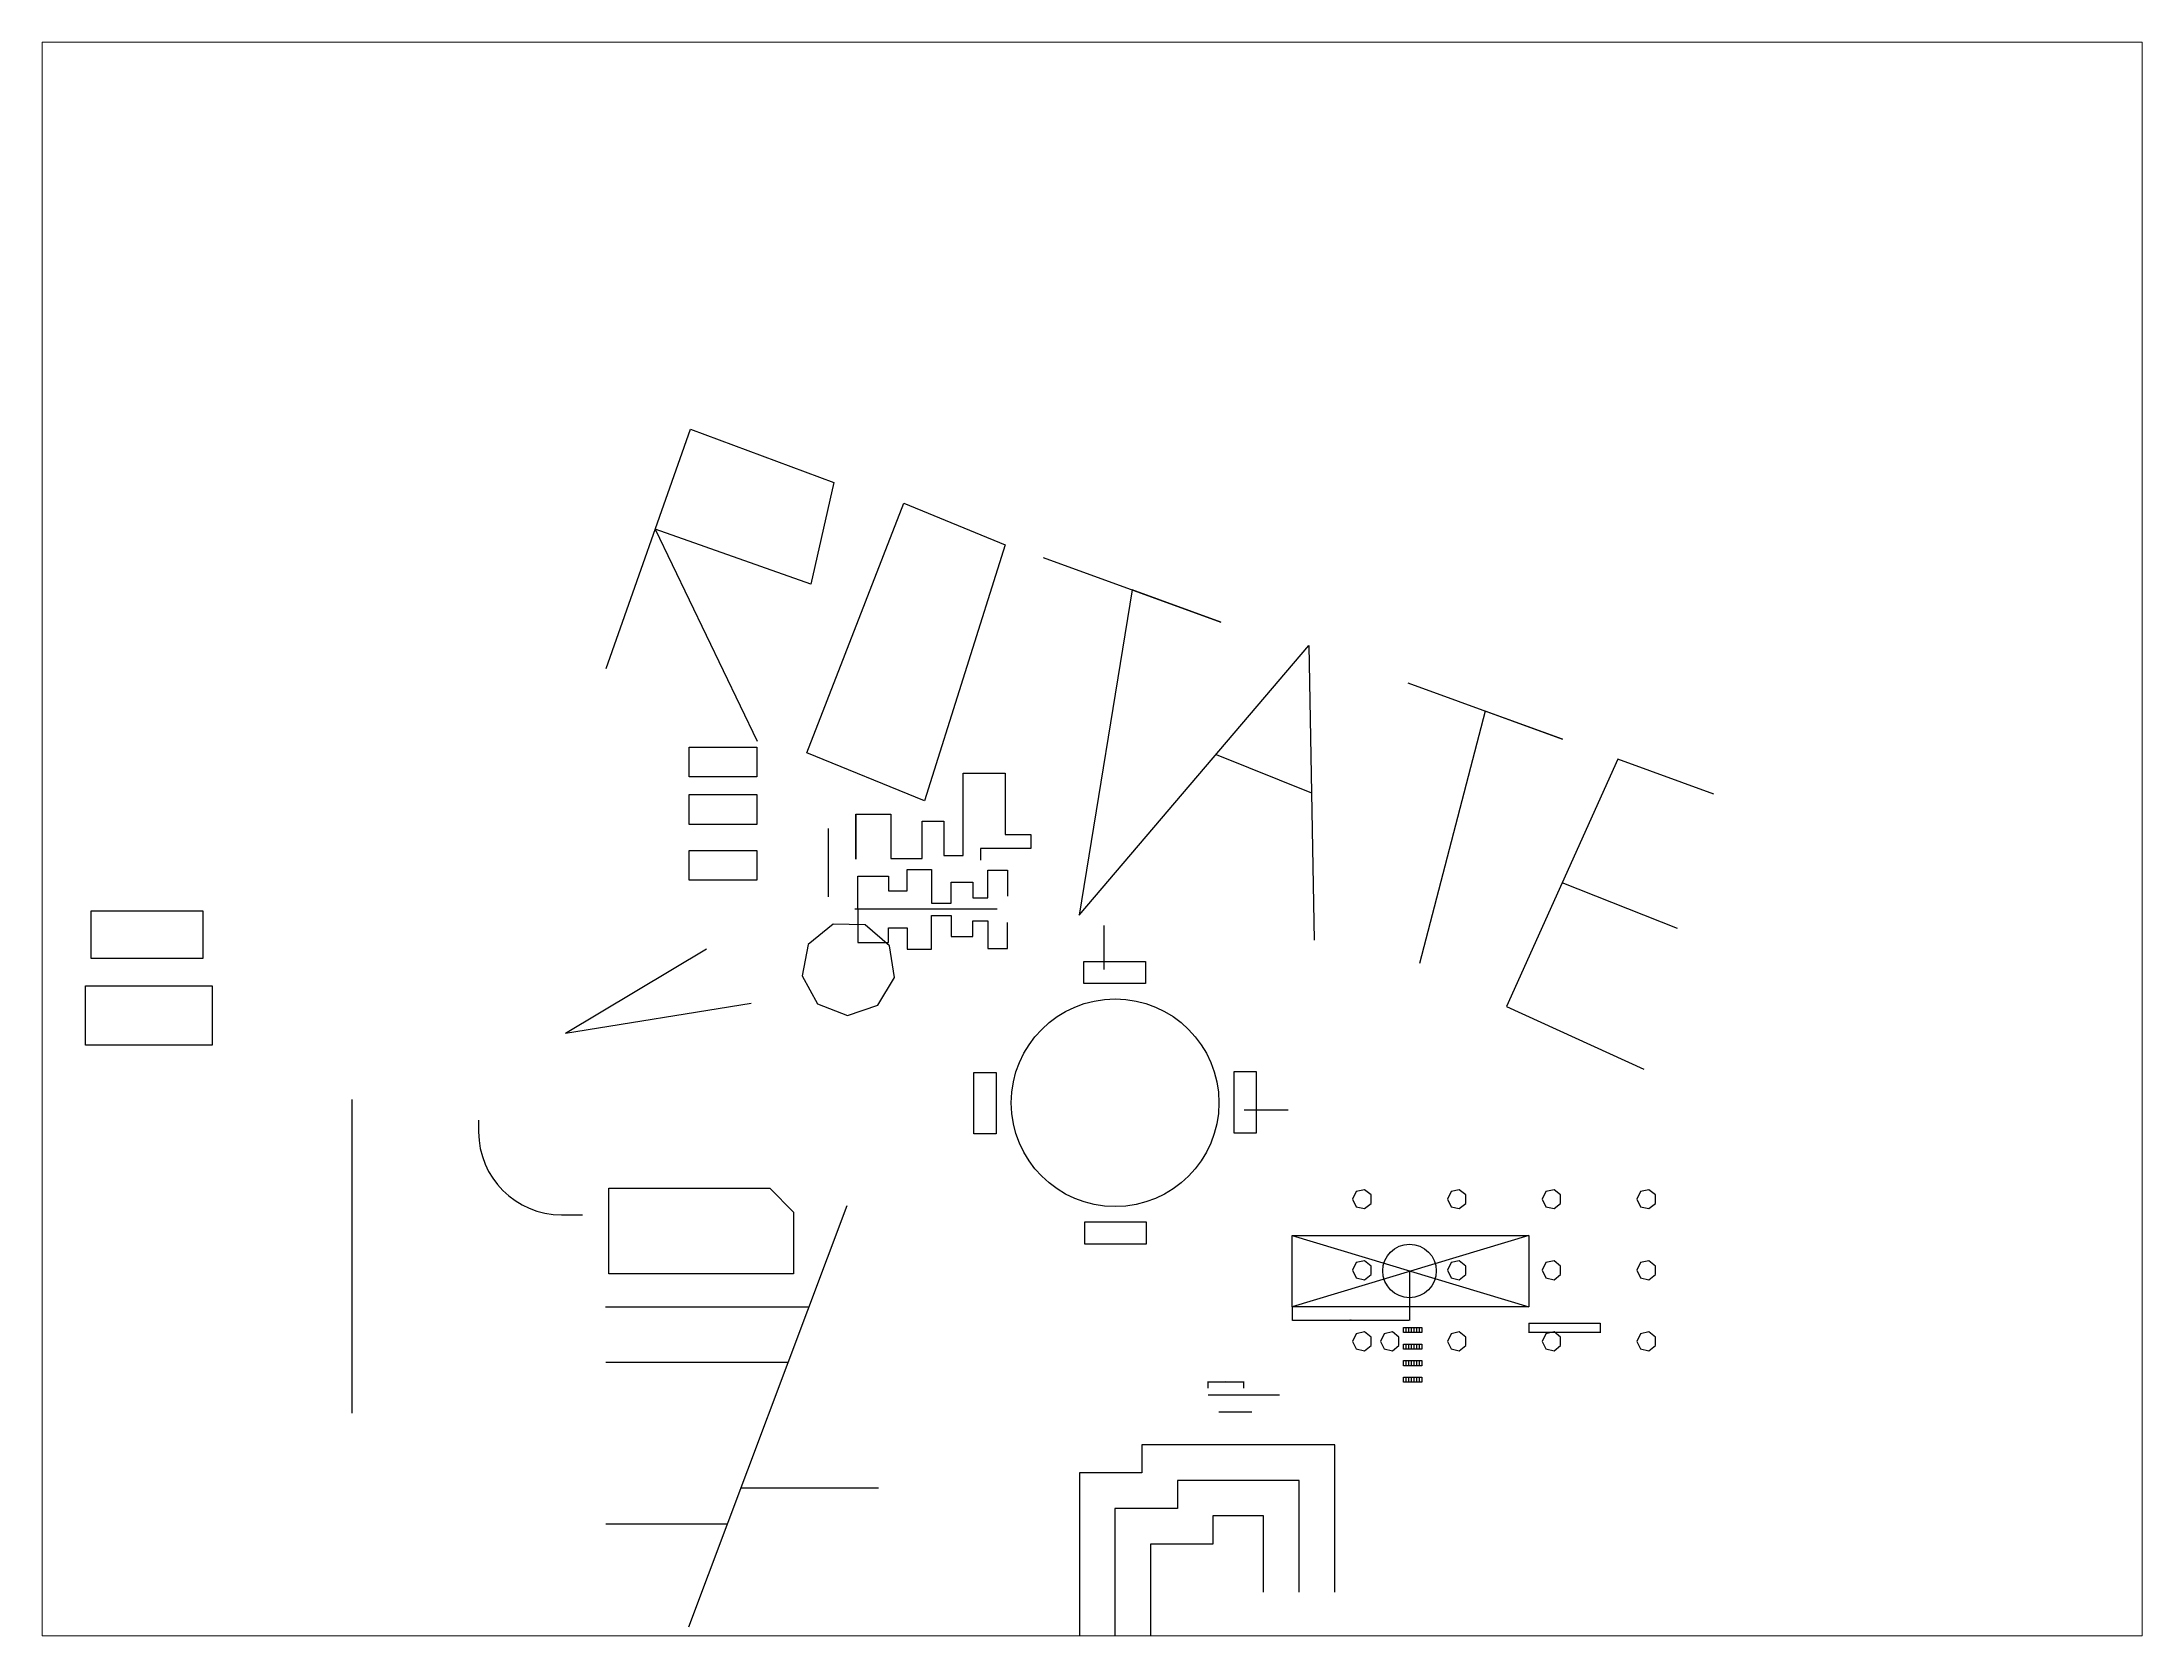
# Paper-space layout 'Layout1' of a CAD drawing. Header units: millimetres. Extents: x 26 to 231, y 20 to 176.
# The model-space entities are those that its viewports show. They can reach past a viewport. Long polylines and large blocks are cut down to what shows.
import ezdxf

# ---------------------------------------------------------------- set-up
doc = ezdxf.new("R2010")
doc.units = ezdxf.units.MM
doc.linetypes.add('ACAD_ISO07W100', pattern=[3, 0, -3])
doc.linetypes.add('DASHED2', pattern=[9.525, 6.35, -3.175])
doc.dimstyles.new('ISO-25', dxfattribs={"dimtxt": 2.5, "dimasz": 2.5, "dimexe": 1.25, "dimexo": 0.625, "dimtad": 1, "dimtxsty": 'Standard', "dimcen": 2.5, "dimadec": 0, "dimazin": 0, "dimtfac": 1, "dimtmove": 0, "dimatfit": 3, "dimfxl": 1, "dimarcsym": 0})

# ---------------------------------------------------------------- blocks, each defined once
blk = doc.blocks.new('*D3')
at = {"color": 0, "lineweight": -2}
for p, q in [((3991.6, -1688.1), (3991.6, -1727.8)), ((4289.1, -1726.5), (3994.1, -1726.5)), ((4291.6, -1688.1), (4291.6, -1727.8))]:
    blk.add_line(p, q, dxfattribs=at)
at = {"color": 0}
for points in [[(3994.1, -1726.1), (3994.1, -1726.9), (3991.6, -1726.5)], [(4289.1, -1726.1), (4289.1, -1726.9), (4291.6, -1726.5)]]:
    blk.add_solid(points, dxfattribs=at)
at = {"layer": 'Defpoints', "color": 0}
for p in [(3991.6, -1687.4), (3991.6, -1726.5), (4291.6, -1687.4)]:
    blk.add_point(p, dxfattribs=at)
at = {"color": 0, "insert": (4141.6, -1724.6), "char_height": 2.5, "attachment_point": 5}
blk.add_mtext('300', dxfattribs=at)
blk = doc.blocks.new('*D4')
at = {"color": 0, "lineweight": -2}
for p, q in [((3487.4, -1467.7), (3487.4, -1676.5)), ((2991.6, -1618.6), (2991.6, -1676.5)), ((2994.1, -1675.3), (3484.9, -1675.3))]:
    blk.add_line(p, q, dxfattribs=at)
at = {"color": 0}
for points in [[(2994.1, -1674.9), (2994.1, -1675.7), (2991.6, -1675.3)], [(3484.9, -1674.9), (3484.9, -1675.7), (3487.4, -1675.3)]]:
    blk.add_solid(points, dxfattribs=at)
at = {"layer": 'Defpoints', "color": 0}
for p in [(3487.4, -1467.1), (2991.6, -1617.9), (3487.4, -1675.3)]:
    blk.add_point(p, dxfattribs=at)
at = {"color": 0, "insert": (3239.5, -1673.2), "char_height": 2.5, "attachment_point": 5}
blk.add_mtext('495,85', dxfattribs=at)
blk = doc.blocks.new('*D5')
at = {"color": 0, "lineweight": -2}
for p, q in [((2638.2, -1961.6), (2638.2, -1933.6)), ((2640.7, -1934.9), (2785.7, -1934.9)), ((2788.2, -1961.6), (2788.2, -1933.6))]:
    blk.add_line(p, q, dxfattribs=at)
at = {"color": 0}
for points in [[(2640.7, -1934.5), (2640.7, -1935.3), (2638.2, -1934.9)], [(2785.7, -1934.5), (2785.7, -1935.3), (2788.2, -1934.9)]]:
    blk.add_solid(points, dxfattribs=at)
at = {"layer": 'Defpoints', "color": 0}
for p in [(2788.2, -1934.9), (2638.2, -1962.2), (2788.2, -1962.2)]:
    blk.add_point(p, dxfattribs=at)
at = {"color": 0, "insert": (2713.2, -1933), "char_height": 2.5, "attachment_point": 5}
blk.add_mtext('150', dxfattribs=at)

msp = doc.modelspace()

# ---------------------------------------------------------------- linework, layer by layer
for p, q in [((1604.482, 285.318), (1604.482, 633.33)), ((1604.482, 633.33), (1780.572, 633.33)), ((1780.572, 633.33), (1780.572, 374.443)), ((1150.467, 270.464), (1150.467, 459.324)), ((1150.467, 459.324), (1298.977, 459.324)), ((1150.467, 457.202), (1150.467, 270.464)), ((1298.977, 459.324), (1298.977, 272.586)), ((1035.903, 111.312), (1035.903, 399.907)), ((1430.514, 272.586), (1430.514, 429.615)), ((1430.514, 429.615), (1521.741, 429.615)), ((1521.741, 429.615), (1521.741, 285.318)), ((1780.572, 374.443), (1888.772, 374.443)), ((1888.772, 374.443), (1888.772, 315.026)), ((1298.977, 272.586), (1430.514, 272.586)), ((1521.741, 285.318), (1604.482, 285.318)), ((1888.772, 315.026), (1676.616, 315.026)), ((1676.616, 315.026), (1676.616, 266.22)), ((4618.432, -23.084), (4131.654, 169.92)), ((520.362, -109.378), (-74.425, -465.655)), ((709.182, -338.556), (-74.425, -465.655)), ((-975.478, -744.524), (-975.478, -2067.122)), ((-440.888, -830.441), (-440.888, -880.372)), ((-90.888, -1230.372), (-3.188, -1230.372)), ((1112.91, -1192.279), (444.35, -2969.52)), ((952.248, -1619.368), (94.839, -1619.368)), ((3991.58, -1687.429), (4291.58, -1687.429)), ((864.143, -1853.578), (95.839, -1853.578)), ((799.36, -2025.791), (799.36, -2025.791)), ((2638.16, -1990.143), (2938.16, -1990.143)), ((2682.585, -2061.085), (2822.585, -2061.085)), ((1246.865, -2383.995), (664.612, -2383.995)), ((607.603, -2535.542), (95.839, -2535.542))]:
    msp.add_line(p, q)
at = {"linetype": 'DASHED2'}
msp.add_line((1146.224, 60.384), (1746.627, 60.384), dxfattribs=at)
at = {"color": 1, "linetype": 'ACAD_ISO07W100'}
for p, q in [((2196.901, -9.814), (2196.901, -1566.765)), ((2975.377, -788.289), (1418.425, -788.289))]:
    msp.add_line(p, q, dxfattribs=at)
for points in [[(96.842, 1073.84), (453.847, 2083.717), (1058.243, 1858.458), (960.282, 1429.743), (304.6, 1661.536), (735.137, 767.643)], [(1941.103, 1542.401), (2691.723, 1269.197), (2316.413, 1405.799), (2092.659, 33.754), (3062.588, 1171.152), (3085.332, -71.928)], [(3480.494, 1013.77), (4133.208, 776.201), (3806.851, 894.985), (3529.948, -170.432)], [(2671.102, 712.071), (3073.96, 549.612), (3073.96, 549.612)], [(4771.935, 543.724), (4366.32, 691.355), (3896.988, -351.516), (4476.795, -615.317)], [(1158.954, 60.384), (1158.954, 198.315), (1288.369, 198.315), (1288.369, 136.777), (1366.867, 136.777), (1366.867, 225.901), (1470.824, 225.901), (1470.824, 83.726), (1553.565, 83.726), (1553.565, 172.851), (1644.792, 172.851), (1644.792, 107.068), (1708.439, 107.068), (1708.439, 223.779), (1791.18, 223.779), (1791.18, 113.434)], [(1158.954, 56.14), (1158.954, -81.792), (1288.369, -81.792), (1288.369, -20.253), (1366.867, -20.253), (1366.867, -109.378), (1470.824, -109.378), (1470.824, 32.797), (1553.565, 32.797), (1553.565, -56.327), (1644.792, -56.327), (1644.792, 9.455), (1708.439, 9.455), (1708.439, -107.256), (1791.18, -107.256), (1791.18, 3.089)], [(2991.58, -1317.925), (3991.58, -1617.925)], [(3991.58, -1317.925), (2991.58, -1617.925)], [(3171.921, -2821.538), (3171.921, -2200.562), (2357.868, -2200.562), (2357.868, -2319.367), (2094.468, -2319.367), (2094.468, -3008.231)], [(3021.921, -2821.538), (3021.921, -2350.562), (2507.868, -2350.562), (2507.868, -2469.367), (2244.468, -2469.367), (2244.468, -3008.231), (2244.468, -3008.231)], [(2871.921, -2821.538), (2871.921, -2500.562), (2657.868, -2500.562), (2657.868, -2619.367), (2394.468, -2619.367), (2394.468, -3008.231)]]:
    msp.add_lwpolyline(points)
for points in [[(1354.086, 1771.888), (1780.89, 1595.436), (1440.831, 516.068), (944.093, 717.973)], [(448.229, 742.083), (732.519, 742.083), (732.519, 616.883), (448.229, 616.883)], [(448.229, 542.083), (732.519, 542.083), (732.519, 416.883), (448.229, 416.883)], [(448.229, 306.538), (732.519, 306.538), (732.519, 181.339), (448.229, 181.339)], [(-2075.646, 52.304), (-1604.151, 52.304), (-1604.151, -149.64), (-2075.646, -149.64)], [(1244.144, -345.366), (1313.847, -229.314), (1292.645, -95.608), (1190.46, -6.812), (1055.105, -4.473), (949.913, -89.687), (924.106, -222.58), (989.758, -340.971), (1116.151, -389.462)], [(2372.847, -255.121), (2113.697, -255.121), (2113.697, -161.774), (2372.847, -161.774)], [(-2099.702, -265.037), (-1565.662, -265.037), (-1565.662, -515.064), (-2099.702, -515.064)], [(1742.44, -629.698), (1742.44, -888.849), (1649.094, -888.849), (1649.094, -629.698)], [(2747.424, -885.528), (2747.424, -626.377), (2840.771, -626.377), (2840.771, -885.528)], [(108.627, -1118.587), (788.038, -1118.587), (888.038, -1218.587), (888.038, -1479.203), (108.627, -1479.203)], [(3325.218, -1146.383), (3297.443, -1124.233), (3262.808, -1132.138), (3247.394, -1164.146), (3262.808, -1196.153), (3297.443, -1204.058), (3325.218, -1181.908)], [(3725.218, -1146.383), (3697.443, -1124.233), (3662.808, -1132.138), (3647.394, -1164.146), (3662.808, -1196.153), (3697.443, -1204.058), (3725.218, -1181.908)], [(4125.218, -1146.383), (4097.443, -1124.233), (4062.808, -1132.138), (4047.394, -1164.146), (4062.808, -1196.153), (4097.443, -1204.058), (4125.218, -1181.908)], [(4525.218, -1146.383), (4497.443, -1124.233), (4462.808, -1132.138), (4447.394, -1164.146), (4462.808, -1196.153), (4497.443, -1204.058), (4525.218, -1181.908)], [(2117.017, -1260.105), (2376.168, -1260.105), (2376.168, -1353.451), (2117.017, -1353.451)], [(2991.58, -1317.925), (3991.58, -1317.925), (3991.58, -1617.925), (2991.58, -1617.925)], [(3325.218, -1446.383), (3297.443, -1424.233), (3262.808, -1432.138), (3247.394, -1464.146), (3262.808, -1496.153), (3297.443, -1504.058), (3325.218, -1481.908)], [(3725.218, -1446.383), (3697.443, -1424.233), (3662.808, -1432.138), (3647.394, -1464.146), (3662.808, -1496.153), (3697.443, -1504.058), (3725.218, -1481.908)], [(4125.218, -1446.383), (4097.443, -1424.233), (4062.808, -1432.138), (4047.394, -1464.146), (4062.808, -1496.153), (4097.443, -1504.058), (4125.218, -1481.908)], [(4525.218, -1446.383), (4497.443, -1424.233), (4462.808, -1432.138), (4447.394, -1464.146), (4462.808, -1496.153), (4497.443, -1504.058), (4525.218, -1481.908)], [(3325.218, -1746.383), (3297.443, -1724.233), (3262.808, -1732.138), (3247.394, -1764.146), (3262.808, -1796.153), (3297.443, -1804.058), (3325.218, -1781.908)], [(3443.035, -1746.383), (3415.26, -1724.233), (3380.625, -1732.138), (3365.211, -1764.146), (3380.625, -1796.153), (3415.26, -1804.058), (3443.035, -1781.908)], [(3462.632, -1705.276), (3505.664, -1705.276), (3505.664, -1726.585), (3462.632, -1726.585)], [(3473.842, -1705.276), (3516.875, -1705.276), (3516.875, -1726.585), (3473.842, -1726.585)], [(3485.052, -1705.276), (3528.085, -1705.276), (3528.085, -1726.585), (3485.052, -1726.585)], [(3496.262, -1705.276), (3539.295, -1705.276), (3539.295, -1726.585), (3496.262, -1726.585)], [(3725.218, -1746.383), (3697.443, -1724.233), (3662.808, -1732.138), (3647.394, -1764.146), (3662.808, -1796.153), (3697.443, -1804.058), (3725.218, -1781.908)], [(4125.218, -1746.383), (4097.443, -1724.233), (4062.808, -1732.138), (4047.394, -1764.146), (4062.808, -1796.153), (4097.443, -1804.058), (4125.218, -1781.908)], [(4525.218, -1746.383), (4497.443, -1724.233), (4462.808, -1732.138), (4447.394, -1764.146), (4462.808, -1796.153), (4497.443, -1804.058), (4525.218, -1781.908)], [(3462.632, -1775.342), (3505.664, -1775.342), (3505.664, -1796.65), (3462.632, -1796.65)], [(3462.632, -1845.407), (3505.664, -1845.407), (3505.664, -1866.715), (3462.632, -1866.715)], [(3473.842, -1775.342), (3516.875, -1775.342), (3516.875, -1796.65), (3473.842, -1796.65)], [(3473.842, -1845.407), (3516.875, -1845.407), (3516.875, -1866.715), (3473.842, -1866.715)], [(3485.052, -1775.342), (3528.085, -1775.342), (3528.085, -1796.65), (3485.052, -1796.65)], [(3485.052, -1845.407), (3528.085, -1845.407), (3528.085, -1866.715), (3485.052, -1866.715)], [(3496.262, -1775.342), (3539.295, -1775.342), (3539.295, -1796.65), (3496.262, -1796.65)], [(3496.262, -1845.407), (3539.295, -1845.407), (3539.295, -1866.715), (3496.262, -1866.715)], [(3462.632, -1915.472), (3505.664, -1915.472), (3505.664, -1936.781), (3462.632, -1936.781)], [(3473.842, -1915.472), (3516.875, -1915.472), (3516.875, -1936.781), (3473.842, -1936.781)], [(3485.052, -1915.472), (3528.085, -1915.472), (3528.085, -1936.781), (3485.052, -1936.781)], [(3496.262, -1915.472), (3539.295, -1915.472), (3539.295, -1936.781), (3496.262, -1936.781)]]:
    msp.add_lwpolyline(points, close=True)
for centre, radius in [((2244.932, -757.613), 437.986), ((3487.434, -1467.062), 112.789)]:
    msp.add_circle(centre, radius)
msp.add_arc((-90.888, -880.372), 350, 180, 270)

# ---------------------------------------------------------------- dimensions: what is measured, and where the dimension line sits
for base, p1, p2, picture, middle in [((3487.434, -1675.287), (2991.58, -1617.925), (3487.434, -1467.062), '*D4', (3239.507, -1673.204)), ((3991.58, -1726.52), (4291.58, -1687.429), (3991.58, -1687.429), '*D3', (4141.58, -1724.645)), ((2788.16, -1934.871), (2638.16, -1962.194), (2788.16, -1962.194), '*D5', (2713.16, -1932.996))]:
    dim = msp.add_linear_dim(base=base, p1=p1, p2=p2, dimstyle='ISO-25')
    dim.commit()
    dim.dimension.update_dxf_attribs({"geometry": picture, "text_midpoint": middle})

psp = doc.layouts.get("Layout1")

# ---------------------------------------------------------------- viewports
at = {"layer": '0', "view_target_point": (2147.516, 355.053)}
psp.add_viewport(center=(128.5, 97.5), size=(205.6, 156), view_center_point=(0, 0), view_height=6724.13692, dxfattribs=at)

doc.saveas('drawing.dxf')
